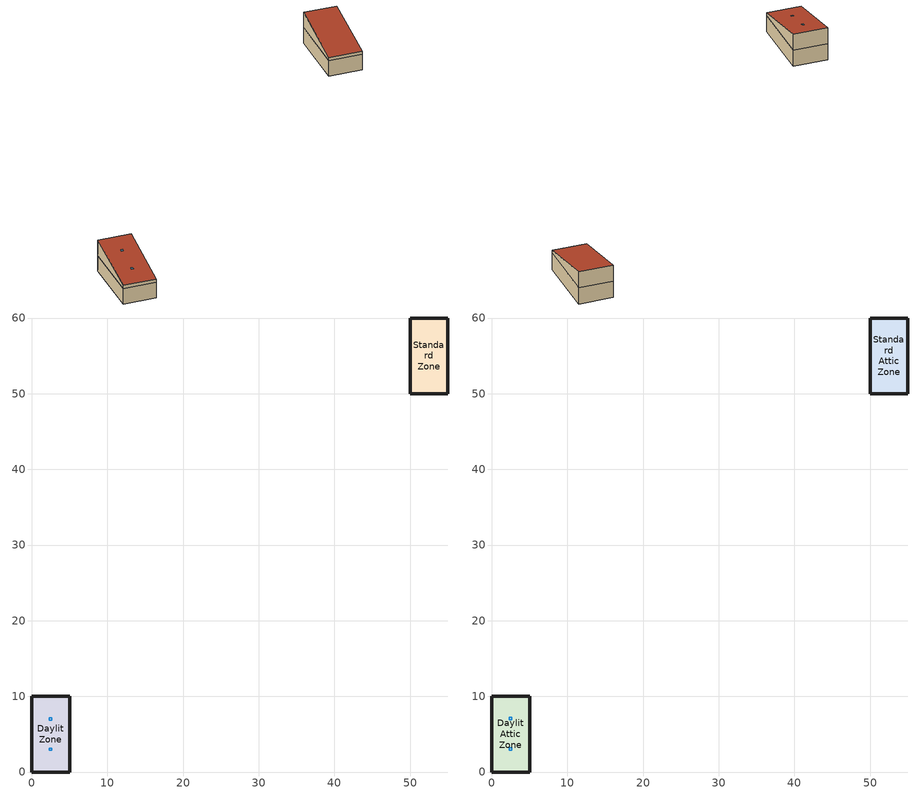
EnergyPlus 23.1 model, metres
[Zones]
Daylit Zone
 floor adiabatic (FLOOR SLAB 8 IN): 0,0 0,10 5,10 5,0 z0
 wall outside (EXTWALL80): 5,0 5,10 0,10 0,0 5,0 z0:2.5
 skylight inside (TDD Diffuser): 2.34,3.16 2.34,2.84 2.66,2.84 2.66,3.16 z2.5; 2.34,7.16 2.34,6.84 2.66,6.84 2.66,7.16 z2.5
Standard Zone
 floor adiabatic (FLOOR SLAB 8 IN): 50,50 50,60 55,60 55,50 z0
 wall outside (EXTWALL80): 55,50 55,60 50,60 50,50 55,50 z0:2.5
Daylit Attic Zone
 floor to Daylit Zone (CEILING IN ATTIC): 0,0 0,10 5,10 5,0 z2.5
 wall outside (EXTWALL80): 5,10 0,10 z2.5:5; 0,0 5,0 z2.5:3; 5,0,3 5,0,2.5 5,10,2.5 5,10,5; 0,10,5 0,10,2.5 0,0,2.5 0,0,3
 roof outside (ROOF): 0,10,5 0,0,3 5,0,3 5,10,5
 skylight (TDD Dome): 2.34,3.21,3.64 2.34,2.91,3.58 2.66,2.91,3.58 2.66,3.21,3.64; 2.34,7.21,4.44 2.34,6.91,4.38 2.66,6.91,4.38 2.66,7.21,4.44
Standard Attic Zone
 floor to Standard Zone (CEILING IN ATTIC): 50,50 50,60 55,60 55,50 z2.5
 wall outside (EXTWALL80): 55,60 50,60 z2.5:5; 50,50 55,50 z2.5:3; 55,50,3 55,50,2.5 55,60,2.5 55,60,5; 50,60,5 50,60,2.5 50,50,2.5 50,50,3
 roof outside (ROOF): 50,60,5 50,50,3 55,50,3 55,60,5
[Building]
Tubular Daylighting Device Example: Loads convergence tolerance value=0.04; Maximum number of warmup days=25; Minimum number of warmup days=6; North axis=0; Solar distribution=FullInteriorAndExterior; Temperature convergence tolerance value=0.04; Terrain=Suburbs
[Site:Location]
CHICAGO_IL_USA_WMO_725300: Elevation=190; Latitude=42; Longitude=-87.88; Time zone=-6
[SizingPeriod:DesignDay] Barometric pressure=99063; Day of month=21; Daylight saving time indicator=No; Humidity condition type=WetBulb; Rain indicator=No; Snow indicator=No; Solar model indicator=ASHRAEClearSky
Name | Daily dry bulb temperature range | Day type | Maximum dry bulb temperature | Month | Sky clearness | Wetbulb or dewpoint at maximum dry bulb | Wind direction | Wind speed
CHICAGO Ann Clg 1% Condns DB=>MWB | 10.7 | SummerDesignDay | 31.5 | 7 | 1 | 23 | 230 | 5.3
CHICAGO Ann Htg 99% Condns DB | 0 | WinterDesignDay | -17.3 | 1 | 0 | -17.3 | 270 | 4.9
[Construction]
CEILING IN ATTIC: E1 - 3 / 4 IN PLASTER OR GYP BOARD, INS - GLASS FIBER BONDED 3 IN
EXTWALL80: A1 - 1 IN STUCCO, C4 - 4 IN COMMON BRICK, E1 - 3 / 4 IN PLASTER OR GYP BOARD
FLOOR SLAB 8 IN: C10 - 8 IN HW CONCRETE
ROOF: ROOFING - ASPHALT SHINGLES, E3 - 3 / 8 IN FELT AND MEMBRANE, BB46 - 5 / 8 IN PLYWOOD
TDD Diffuser: Diffusing Acrylic Plastic
TDD Dome: Clear Acrylic Plastic
TDD Pipe: Very High Reflectivity Surface
[Material] Thermal absorptance=0.9
Name | Conductivity | Density | Roughness | Solar absorptance | Specific heat | Thickness | Visible absorptance
A1 - 1 IN STUCCO | 0.691831 | 1858.142 | Smooth | 0.92 | 836.8 | 0.0253898 | 0.92
BB46 - 5 / 8 IN PLYWOOD | 0.11 | 544.62 | Smooth | 0.7 | 1210 | 0.01 | 0.7
C4 - 4 IN COMMON BRICK | 0.726422 | 1922.216 | Rough | 0.76 | 836.8 | 0.101498 | 0.76
C10 - 8 IN HW CONCRETE | 1.729577 | 2242.585 | MediumRough | 0.65 | 836.8 | 0.203302 | 0.65
E1 - 3 / 4 IN PLASTER OR GYP BOARD | 0.726422 | 1601.846 | Smooth | 0.92 | 836.8 | 0.01905 | 0.92
E3 - 3 / 8 IN FELT AND MEMBRANE | 0.190253 | 1121.292 | Rough | 0.75 | 1673.6 | 0.00954024 | 0.75
INS - GLASS FIBER BONDED 3 IN | 0.03 | 96.11 | VeryRough | 0.5 | 790 | 0.07 | 0.5
ROOFING - ASPHALT SHINGLES | 0.03 | 1121.29 | VeryRough | 0.7 | 830 | 0.0032 | 0.7
Very High Reflectivity Surface | 237 | 2702 | Smooth | 0.05 | 903 | 0.0005 | 0.05
[WindowMaterial:Glazing] Back side infrared hemispherical emissivity=0.9; Conductivity=0.9; Front side infrared hemispherical emissivity=0.9; Infrared transmittance at normal incidence=0; Optical data type=SpectralAverage
Name | Back side solar reflectance at normal incidence | Back side visible reflectance at normal incidence | Front side solar reflectance at normal incidence | Front side visible reflectance at normal incidence | Solar transmittance at normal incidence | Thickness | Visible transmittance at normal incidence
Clear Acrylic Plastic | 0.05 | 0.05 | 0.05 | 0.05 | 0.92 | 0.003 | 0.92
Diffusing Acrylic Plastic | 0.08 | 0.08 | 0.08 | 0.08 | 0.9 | 0.0022 | 0.9
[Daylighting:Controls]
Daylit Zone_DaylCtrl: Daylighting reference point name 1=Daylit Zone_DaylRefPt1; Fraction of lights controlled by reference point 1=1; Illuminance setpoint at reference point 1=550; Daylighting reference point name 2=Daylit Zone_DaylRefPt2; Fraction of lights controlled by reference point 2=0; Illuminance setpoint at reference point 2=0; Daylighting method=SplitFlux; Glare calculation azimuth angle of view direction clockwise from zone y axis=0; Glare calculation daylighting reference point=Daylit Zone_DaylRefPt1; Lighting control type=Continuous; Maximum allowable discomfort glare index=20; Minimum input power fraction for continuous or continuousoff dimming control=0.3; Minimum light output fraction for continuous or continuousoff dimming control=0.2; Probability lighting will be reset when needed in manual stepped control=1; Zone or space=Daylit Zone
[DaylightingDevice:Tubular] Construction=TDD Pipe; Diameter=0.3556; Effective thermal resistance=0.28; Transition zone name 1=Daylit Attic Zone
Name | Diffuser | Dome | Total length | Transition zone length 1
Pipe1 | Diffuser1 | Dome1 | 1.4 | 1.1
Pipe2 | Diffuser2 | Dome2 | 2.2 | 1.9
[Lights] Design level calculation method=LightingLevel; End use subcategory=GeneralLights; Fraction radiant=0.4; Fraction replaceable=1; Fraction visible=0.2; Lighting level=800; Return air fraction=0; Schedule=AlwaysOnSchedule
Name | Zone or zonelist or space or spacelist
Daylit Zone Lights 1 | Daylit Zone
Standard Zone Lights 1 | Standard Zone
[ThermostatSetpoint:SingleHeatingOrCooling]
Heating Cooling Setpoint: Setpoint temperature schedule=Zone Temp Sch
[Zone] Ceiling height=Autocalculate; Multiplier=1; Type=1; Volume=Autocalculate
Daylit Attic Zone; Daylit Zone; Standard Attic Zone; Standard Zone
[ZoneControl:Thermostat] Control 1=Heating Cooling Setpoint; Control type schedule=Zone Control Type Sch
Name | Zone or zonelist
Daylit Zone Thermostat | Daylit Zone
Standard Zone Thermostat | Standard Zone
[Zone equipment]
Daylit Zone: Daylit Zone Air
Standard Zone: Standard Zone Air
[ZoneHVAC:IdealLoadsAirSystem] Cooling limit=NoLimit; Dehumidification control type=ConstantSupplyHumidityRatio; Heating limit=NoLimit; Humidification control type=ConstantSupplyHumidityRatio; Maximum cooling air flow rate=Autosize; Maximum heating air flow rate=Autosize; Maximum heating supply air humidity ratio=0.015; Maximum heating supply air temperature=50; Minimum cooling supply air humidity ratio=0.009; Minimum cooling supply air temperature=13
Daylit Zone Air; Standard Zone Air
[Schedule:Compact]
AlwaysOnSchedule: THROUGH: 12/31, FOR: AllDays, UNTIL: 24:00, 1
Zone Control Type Sch: THROUGH: 12/31, FOR: AllDays, UNTIL: 24:00, 3
Zone Temp Sch: THROUGH: 12/31, FOR: AllDays, UNTIL: 24:00, 21
